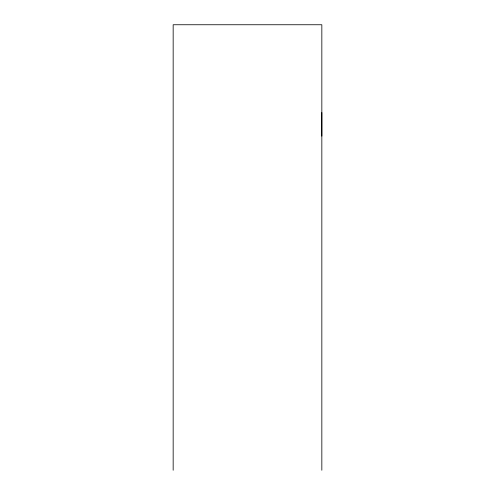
<?xml version="1.0" encoding="UTF-8"?>
<svg xmlns="http://www.w3.org/2000/svg" width="495" height="495" viewBox="0 0 495 495"><rect width="100%" height="100%" fill="white"/><g stroke="black" fill="none" stroke-linecap="round" stroke-linejoin="round"><path stroke-width="0.74" d="M321.837 136.131L321.837 112.52M321.837 470.25L321.837 24.75L173.163 24.75L173.163 470.25"/></g></svg>
